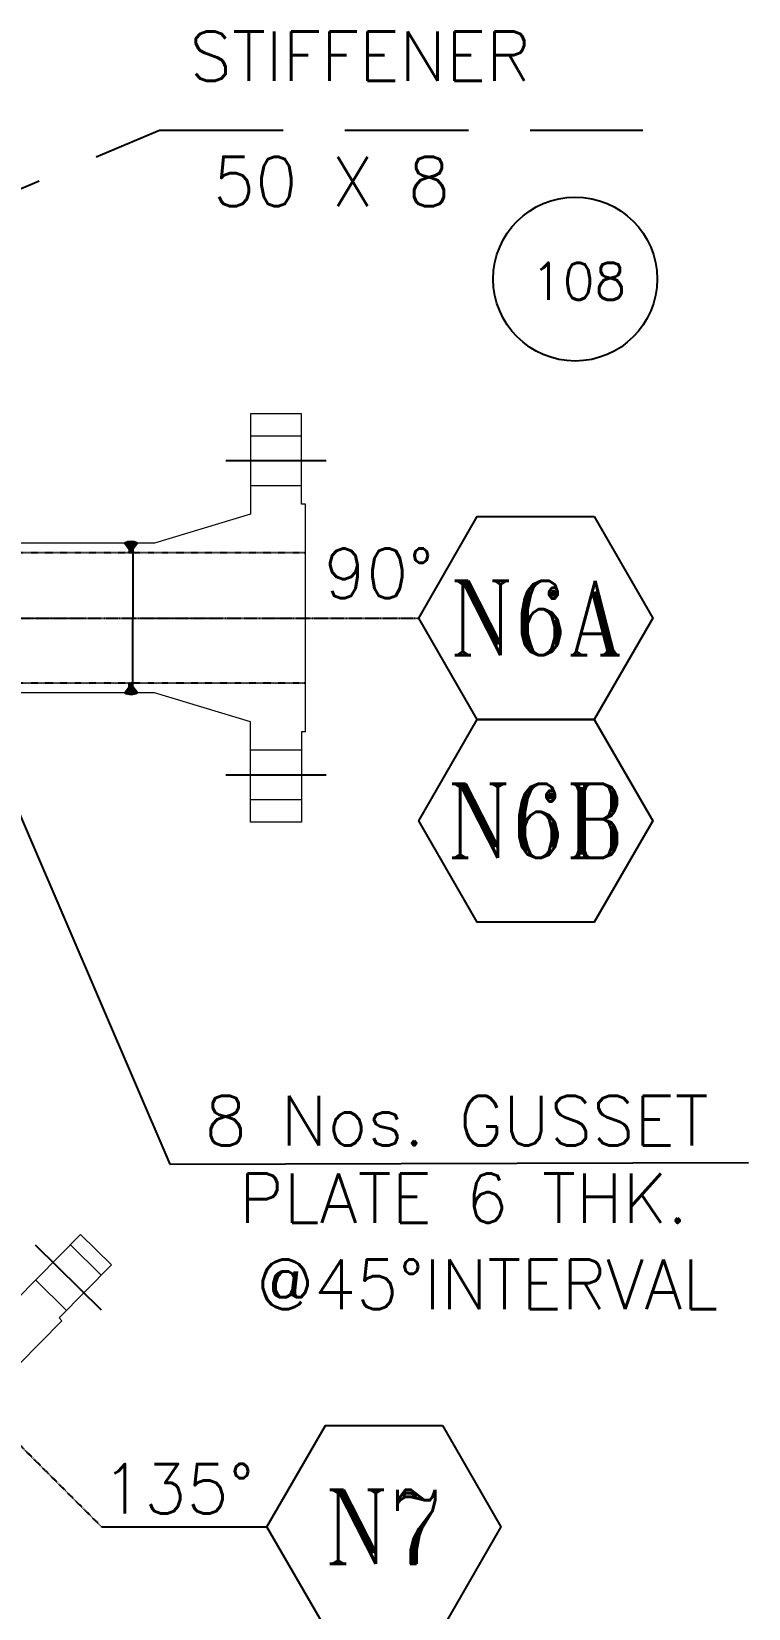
# Model space of a CAD drawing. Header units: inches. Extents: x -23478 to -9690, y -25762 to 11324.
# Drawn here: x -19887 to -19597, y 10069 to 10707 of the extents above; entities that cross this region are included whole.
import ezdxf
from ezdxf.enums import TextEntityAlignment as Align

# ---------------------------------------------------------------- set-up
doc = ezdxf.new("R2010")
doc.units = ezdxf.units.IN
doc.header["$LTSCALE"] = 200
doc.header["$MEASUREMENT"] = 0
for name, pattern in [('CENTER', [2, 1.25, -0.25, 0.25, -0.25]), ('CENTER2', [1.125, 0.75, -0.125, 0.125, -0.125]), ('DASHED', [0.75, 0.5, -0.25]), ('DASHED2', [0.375, 0.25, -0.125]), ('HIDDEN', [0.375, 0.25, -0.125])]:
    doc.linetypes.add(name, pattern=pattern)
for name, color, linetype, lineweight in [('1 (CEN)', 1, 'CENTER2', 9), ('EQUIPMENT', 4, 'Continuous', 13), ('Hidden Line', 3, 'HIDDEN', 9)]:
    doc.layers.add(name, color=color, linetype=linetype, lineweight=lineweight)
for name, color, linetype in [('CEN', 3, 'CENTER'), ('CENTER', 1, 'CENTER'), ('DIMENSION', 8, 'Continuous'), ('text', 3, 'Continuous')]:
    doc.layers.add(name, color=color, linetype=linetype)
doc.styles.add('ROMANS', font='romans.shx', dxfattribs={"width": 0.85})
doc.styles.add('ROMANT', font='romant.shx')
doc.dimstyles.new('A&A', dxfattribs={"dimscale": 8, "dimtxt": 2, "dimasz": 2, "dimexe": 0.7, "dimexo": 0.7, "dimgap": 0.7, "dimtad": 1, "dimzin": 12, "dimdsep": 46, "dimtxsty": 'ROMANS', "dimcen": 0.7, "dimclrd": 8, "dimclre": 8, "dimclrt": 3, "dimazin": 3, "dimtfac": 1, "dimtmove": 0, "dimatfit": 3, "dimfxl": 1, "dimarcsym": 0})
doc.dimstyles.new('VEP-8', dxfattribs={"dimscale": 8, "dimtxt": 2.5, "dimasz": 2.5, "dimexe": 1, "dimexo": 1, "dimgap": 1, "dimtad": 1, "dimdec": 1, "dimlfac": -1, "dimzin": 9, "dimdsep": 46, "dimtxsty": 'ROMANS', "dimcen": 0, "dimclrd": 256, "dimclre": 256, "dimclrt": 3, "dimadec": 0, "dimazin": 2, "dimtfac": 1, "dimtdec": 1, "dimtmove": 0, "dimatfit": 3, "dimfxl": 1, "dimlwd": -1, "dimlwe": -1, "dimarcsym": 1})

msp = doc.modelspace()

# ---------------------------------------------------------------- hatches: boundary and pattern name
at = {"layer": 'DIMENSION', "linetype": 'DASHED'}
h = msp.add_hatch(dxfattribs=at)
h.set_pattern_fill('ANSI37', color=5, scale=0.5, angle=270)
h.set_pattern_definition([(315, (-2413.203685, -22736.54831), (0.04419417382, 0.04419417382), []), (45, (-2413.203685, -22736.54831), (-0.04419417382, 0.04419417382), [])])
h.paths.add_polyline_path([(-19844.37, 10499.84, 0.279062), (-19849.4, 10499.84), (-19847.64, 10497.54), (-19847.64, 10495.94), (-19846.14, 10495.94), (-19846.14, 10497.54)])
h.paths.add_polyline_path([(-19849.4, 10439.44, 0.279062), (-19844.37, 10439.44), (-19846.14, 10441.74), (-19846.14, 10443.34), (-19847.64, 10443.34), (-19847.64, 10441.74)])

# ---------------------------------------------------------------- linework, layer by layer
at = {"color": 0}
for p, q in [((-19849.4, 10499.84), (-19847.64, 10497.54)), ((-19847.64, 10497.54), (-19847.64, 10495.94)), ((-19844.35, 10499.87), (-19846.14, 10497.54)), ((-19844.37, 10499.84), (-19846.14, 10497.54)), ((-19846.14, 10497.54), (-19846.14, 10495.94)), ((-19846.14, 10497.54), (-19846.14, 10495.94)), ((-19846.14, 10495.94), (-19846.14, 10469.64)), ((-19846.14, 10443.34), (-19846.14, 10469.64)), ((-19849.4, 10439.44), (-19847.64, 10441.74)), ((-19847.64, 10441.74), (-19847.64, 10443.34)), ((-19846.14, 10441.74), (-19846.14, 10443.34)), ((-19846.14, 10441.74), (-19846.14, 10443.34)), ((-19844.37, 10439.44), (-19846.14, 10441.74)), ((-19844.35, 10439.42), (-19846.14, 10441.74))]:
    msp.add_line(p, q, dxfattribs=at)
for points in [[(-19659.48, 10510.65), (-19635.8, 10469.64), (-19659.48, 10428.63), (-19706.83, 10428.63), (-19730.5, 10469.64), (-19706.83, 10510.65)], [(-19659.48, 10428.63), (-19635.8, 10387.63), (-19659.48, 10346.62), (-19706.83, 10346.62), (-19730.5, 10387.63), (-19706.83, 10428.63)], [(-19720.9, 10143.15), (-19697.22, 10102.14), (-19720.9, 10061.13), (-19768.25, 10061.13), (-19791.93, 10102.14), (-19768.25, 10143.15)]]:
    msp.add_lwpolyline(points, close=True)
for centre, start, end in [((-19846.89, 10495.69), 58.8152, 121.1848), ((-19846.89, 10443.6), 238.8152, 301.1848)]:
    msp.add_arc(centre, 4.86, start, end, dxfattribs=at)
at = {"layer": '1 (CEN)'}
msp.add_line((-20690.51, 10469.64), (-19785.8, 10469.64), dxfattribs=at)
at = {"layer": 'CEN', "color": 2, "linetype": 'CENTER'}
for p, q in [((-19767.94, 10533.14), (-19808.54, 10533.14)), ((-19767.94, 10406.14), (-19808.54, 10406.14)), ((-19858.9, 10189.75), (-19885.57, 10216.04))]:
    msp.add_line(p, q, dxfattribs=at)
at = {"layer": 'CENTER', "linetype": 'CENTER', "ltscale": 0.001}
for p, q in [((-20938.5, 10469.64), (-19730.5, 10469.64)), ((-19858.84, 10102.14), (-20144.28, 10387.58))]:
    msp.add_line(p, q, dxfattribs=at)
at = {"layer": 'CENTER', "ltscale": 5}
msp.add_line((-19858.84, 10102.14), (-19791.93, 10102.14), dxfattribs=at)
at = {"layer": 'DIMENSION', "color": 7, "linetype": 'DASHED', "ltscale": 0.001}
for p, q in [((-19776.34, 10495.94), (-19977.75, 10495.94)), ((-19776.34, 10443.34), (-19977.74, 10443.34))]:
    msp.add_line(p, q, dxfattribs=at)
at = {"layer": 'EQUIPMENT'}
for p, q in [((-19798.54, 10552.19), (-19798.54, 10511.69)), ((-19777.94, 10552.19), (-19798.54, 10552.19)), ((-19777.94, 10515.69), (-19777.94, 10552.19)), ((-19776.34, 10515.69), (-19777.94, 10515.69)), ((-19776.34, 10423.59), (-19776.34, 10515.69)), ((-19798.54, 10511.69), (-19837.35, 10499.87)), ((-19849.4, 10499.84), (-19922.25, 10499.84)), ((-19837.35, 10499.87), (-19844.35, 10499.87)), ((-19849.4, 10439.44), (-19922.25, 10439.44)), ((-19837.35, 10439.42), (-19844.35, 10439.42)), ((-19798.54, 10427.59), (-19837.35, 10439.42)), ((-19798.54, 10387.09), (-19798.54, 10427.59)), ((-19776.34, 10423.59), (-19777.94, 10423.59)), ((-19777.94, 10423.59), (-19777.94, 10387.09)), ((-19777.94, 10387.09), (-19798.54, 10387.09)), ((-19867.29, 10220.34), (-19893.47, 10193.78)), ((-19854.86, 10208.09), (-19867.29, 10220.34)), ((-19876.03, 10186.62), (-19854.86, 10208.09)), ((-19874.89, 10185.49), (-19939.54, 10119.91)), ((-19874.89, 10185.49), (-19876.03, 10186.62))]:
    msp.add_line(p, q, dxfattribs=at)
at = {"layer": 'Hidden Line', "ltscale": 5}
for p, q in [((-19777.94, 10543.14), (-19798.54, 10543.14)), ((-19777.94, 10523.14), (-19798.54, 10523.14)), ((-19777.94, 10416.14), (-19798.54, 10416.14)), ((-19777.94, 10396.14), (-19798.54, 10396.14)), ((-19859, 10203.89), (-19871.43, 10216.14)), ((-19873.04, 10189.64), (-19885.47, 10201.89))]:
    msp.add_line(p, q, dxfattribs=at)
at = {"layer": 'text', "color": 4}
msp.add_circle((-19667.2, 10606.72), 33.16, dxfattribs=at)

# ---------------------------------------------------------------- texts
at = {"style": 'ROMANT', "width": 0.85}
for tag, p in [('N6A', (-19683.15, 10469.64)), ('N6B', (-19683.15, 10387.63)), ('N7', (-19744.58, 10102.14))]:
    msp.add_attdef(tag, text='', height=30, dxfattribs=at).set_placement(p, align=Align.MIDDLE)
at = {"layer": 'DIMENSION', "color": 3, "style": 'ROMANS'}
msp.add_text('108', height=15, dxfattribs=at).set_placement((-19665.83, 10605.83), align=Align.MIDDLE_CENTER)
at = {"layer": 'text', "style": 'ROMANS'}
for s, p in [('STIFFENER', (-19823.22, 10686.8)), ('50 X 8', (-19813.79, 10636.15)), ('8 Nos. GUSSET ', (-19817.2, 10256.37)), (' PLATE 6 THK.', (-19816.9, 10225.04)), ('@45%%DINTERVAL', (-19796.1, 10190.19))]:
    msp.add_text(s, height=20, dxfattribs=at).set_placement(p)
for s, p in [('90%%D', (-19746.67, 10477.71)), ('135%%D', (-19827.92, 10107.5))]:
    msp.add_text(s, height=20, dxfattribs=at).set_placement(p, align=Align.CENTER)

# ---------------------------------------------------------------- leaders
msp.add_leader([(-19925.06, 10467.06), (-19831.15, 10248.77), (-19597.09, 10249.4)], dimstyle='A&A', override={"dimscale": 8})
at = {"layer": 'DIMENSION', "color": 1, "linetype": 'DASHED2'}
msp.add_leader([(-20068.34, 10568.73), (-19835.35, 10666.91), (-19639.77, 10666.91)], dimstyle='VEP-8', override={"dimtad": 0, "dimarcsym": 0}, dxfattribs=at)

doc.saveas('drawing.dxf')
